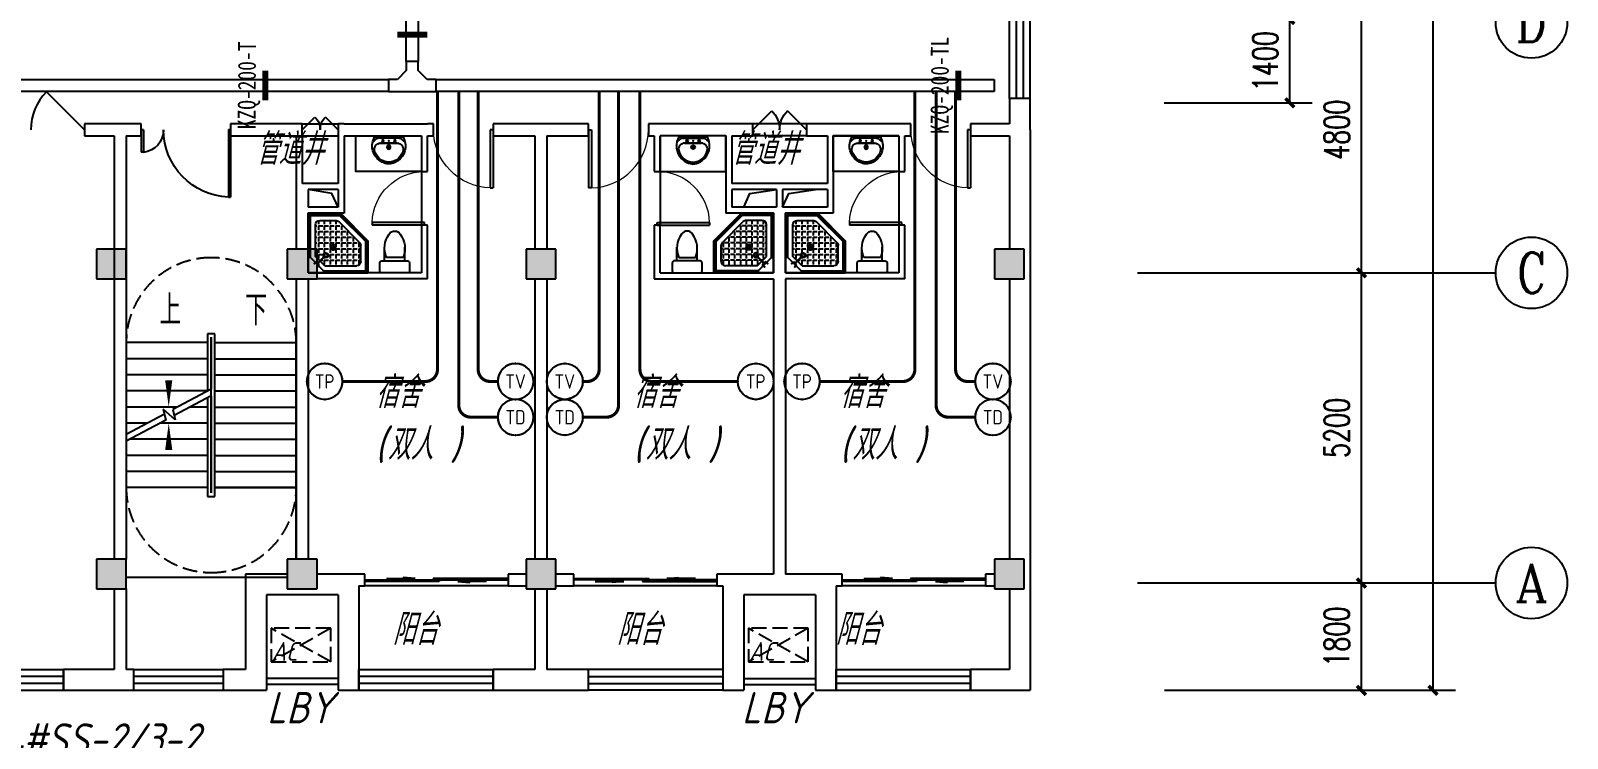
# Model space of a CAD drawing. Extents: x 0 to 2972856, y -1269770 to 0.
# Drawn here: x 2765306 to 2791056, y -1092960 to -1081095 of the extents above; entities that cross this region are included whole.
import ezdxf
from ezdxf.enums import TextEntityAlignment as Align

# ---------------------------------------------------------------- set-up
doc = ezdxf.new("R2010")
doc.units = 0
doc.header["$LTSCALE"] = 1000
doc.header["$PDSIZE"] = 50
doc.linetypes.add('DASH', pattern=[0.35, 0.25, -0.1])
for name, color, linetype in [('1-建筑底图', 8, 'Continuous'), ('AXIS_TEXT', 7, 'Continuous'), ('CABLETRAY_DIM', 3, 'Continuous'), ('CABLETRAY_PDS', 4, 'Continuous'), ('EQUIP-通讯', 3, 'Continuous'), ('PUB_TEXT', 7, 'Continuous'), ('WIRE-综合布线', 4, 'Continuous'), ('抗震支吊架', 2, 'Continuous'), ('洁具', 251, 'Continuous'), ('空调外机', 251, 'Continuous')]:
    doc.layers.add(name, color=color, linetype=linetype)
doc.styles.add('_TCH_AXIS', font='COMPLEX', dxfattribs={"bigfont": 'GBCBIG'})
doc.styles.add('_TCH_DIM', font='SIMPLEX', dxfattribs={"bigfont": 'GBCBIG'})
doc.styles.add('_TEL_ATTDEF', font='GBENOR', dxfattribs={"width": 0.8, "height": 3, "bigfont": 'GBCBIG'})
doc.styles.add('_TEL_DIM', font='SIMPLEX', dxfattribs={"width": 0.8, "height": 3.5, "bigfont": 'HZTXT'})
doc.styles.add('A_DIM_T3', font='SIMPLEX', dxfattribs={"width": 0.7, "bigfont": 'HZ'})
doc.styles.add('COMPLEX', font='COMPLEX')
doc.styles.add('kzcad', font='', dxfattribs={"width": 0.8})
doc.styles.get("Standard").update_dxf_attribs({"font": 'gbeitc.shx', "bigfont": 'gbcbig.shx'})
doc.styles.get('kzcad').set_extended_font_data('SimSun')
doc.linetypes.add('JIEDI', pattern='A,1.25,-0.25,0.25,-0.25,0.625,["/",Standard,S=0.6,R=0,X=0,Y=-0.3],0.625,-0.25,0.25,-0.25', length=4)
doc.dimstyles.new('_TCH_ARCH&&150', dxfattribs={"dimtxt": 420, "dimasz": 150, "dimexe": 375, "dimexo": 450, "dimgap": 202.5, "dimtad": 1, "dimdec": 0, "dimzin": 0, "dimdsep": 46, "dimtxsty": 'A_DIM_T3', "dimblk": 'ARCHTICK', "dimcen": 0.09, "dimclrt": 7, "dimazin": 2, "dimtfac": 1, "dimtdec": 0, "dimtix": 1, "dimtmove": 2, "dimatfit": 3, "dimfxl": 150, "dimtolj": 1, "dimtzin": 0, "dimarcsym": 0})

# ---------------------------------------------------------------- blocks, each defined once
blk = doc.blocks.new('$equip$00003204')
at = {"const_width": 0.05}
blk.add_lwpolyline([(0, 0.5, -1), (0, -0.5, -1), (0, 0.5, 0.021884)], format="xyb", dxfattribs=at)
blk.add_circle((0, 0), 0.5)
for p in [(0, 0.5), (-0.5, 0), (0.5, 0), (0, -0.5)]:
    blk.add_point(p)
at = {"color": 7, "style": '_TEL_ATTDEF'}
blk.add_attdef('$TEXT$', text='', height=0.4, dxfattribs=at).set_placement((0, 0), align=Align.MIDDLE_CENTER)
at = {"color": 7, "style": '_TEL_DIM', "flags": 1}
for tag in ['A', 'REMARK']:
    blk.add_attdef(tag, text='', height=0.00002, dxfattribs=at).set_placement((0, 0), align=Align.MIDDLE_CENTER)
blk = doc.blocks.new('$equip$00003208')
at = {"const_width": 0.05}
blk.add_lwpolyline([(0, 0.5, -1), (0, -0.5, -1), (0, 0.5, 0.021884)], format="xyb", dxfattribs=at)
blk.add_circle((0, 0), 0.5)
for p in [(0, 0.5), (-0.5, 0), (0.5, 0), (0, -0.5)]:
    blk.add_point(p)
at = {"color": 7, "style": '_TEL_ATTDEF'}
blk.add_attdef('$TEXT$', text='', height=0.4, dxfattribs=at).set_placement((0, 0), align=Align.MIDDLE_CENTER)
at = {"color": 7, "style": '_TEL_DIM', "flags": 1}
for tag in ['A', 'REMARK']:
    blk.add_attdef(tag, text='', height=0.00002, dxfattribs=at).set_placement((0, 0), align=Align.MIDDLE_CENTER)
blk = doc.blocks.new('$equip$00003209')
at = {"const_width": 0.05}
blk.add_lwpolyline([(0, 0.5, -1), (0, -0.5, -1), (0, 0.5, 0.021884)], format="xyb", dxfattribs=at)
blk.add_circle((0, 0), 0.5)
for p in [(0, 0.5), (-0.5, 0), (0.5, 0), (0, -0.5)]:
    blk.add_point(p)
at = {"color": 7, "style": '_TEL_ATTDEF'}
blk.add_attdef('$TEXT$', text='', height=0.4, dxfattribs=at).set_placement((0, 0), align=Align.MIDDLE_CENTER)
at = {"color": 7, "style": '_TEL_DIM', "flags": 1}
for tag in ['A', 'REMARK']:
    blk.add_attdef(tag, text='', height=0.00002, dxfattribs=at).set_placement((0, 0), align=Align.MIDDLE_CENTER)
blk = doc.blocks.new('_ArchTick')
at = {"color": 0, "linetype": 'ByBlock', "const_width": 0.4}
blk.add_lwpolyline([(-0.5, -0.5), (0.5, 0.5)], dxfattribs=at)
blk = doc.blocks.new('*D205')
at = {"layer": '1-建筑底图', "color": 0, "lineweight": -2, "transparency": 16777216}
for p, q in [((108850, 77400), (113725, 77400)), ((113350, -2200), (113350, 77400)), ((108850, -2200), (113725, -2200))]:
    blk.add_line(p, q, dxfattribs=at)
at = {"layer": 'Defpoints', "color": 0, "transparency": 16777216}
for p in [(108400, 77400), (113350, 77400), (108400, -2200)]:
    blk.add_point(p, dxfattribs=at)
at = {"layer": '1-建筑底图', "color": 0, "lineweight": -2, "transparency": 16777216, "xscale": 150, "yscale": 150, "zscale": 150}
for p, rotation in [((113350, 77400), 90), ((113350, -2200), 270)]:
    blk.add_blockref('_ArchTick', p, dxfattribs=dict(at, rotation=rotation))
at = {"layer": '1-建筑底图', "color": 7, "transparency": 16777216, "insert": (112937.5, 37600), "char_height": 420, "attachment_point": 5, "rotation": 90, "style": 'A_DIM_T3'}
blk.add_mtext('\\A1;79600', dxfattribs=at)
blk = doc.blocks.new('*D206')
at = {"layer": '1-建筑底图', "color": 0, "lineweight": -2, "transparency": 16777216}
for p, q in [((108850, -400), (112525, -400)), ((112150, -2200), (112150, -400)), ((108850, -2200), (112525, -2200))]:
    blk.add_line(p, q, dxfattribs=at)
at = {"layer": 'Defpoints', "color": 0, "transparency": 16777216}
for p in [(108400, -400), (112150, -400), (108400, -2200)]:
    blk.add_point(p, dxfattribs=at)
at = {"layer": '1-建筑底图', "color": 0, "lineweight": -2, "transparency": 16777216, "xscale": 150, "yscale": 150, "zscale": 150}
for p, rotation in [((112150, -400), 90), ((112150, -2200), 270)]:
    blk.add_blockref('_ArchTick', p, dxfattribs=dict(at, rotation=rotation))
at = {"layer": '1-建筑底图', "color": 7, "transparency": 16777216, "insert": (111737.5, -1300), "char_height": 420, "attachment_point": 5, "rotation": 90, "style": 'A_DIM_T3'}
blk.add_mtext('\\A1;1800', dxfattribs=at)
blk = doc.blocks.new('*D207')
at = {"layer": '1-建筑底图', "color": 0, "lineweight": -2, "transparency": 16777216}
for p, q in [((108850, 4800), (112525, 4800)), ((112150, -400), (112150, 4800)), ((108850, -400), (112525, -400))]:
    blk.add_line(p, q, dxfattribs=at)
at = {"layer": 'Defpoints', "color": 0, "transparency": 16777216}
for p in [(108400, 4800), (112150, 4800), (108400, -400)]:
    blk.add_point(p, dxfattribs=at)
at = {"layer": '1-建筑底图', "color": 0, "lineweight": -2, "transparency": 16777216, "xscale": 150, "yscale": 150, "zscale": 150}
for p, rotation in [((112150, 4800), 90), ((112150, -400), 270)]:
    blk.add_blockref('_ArchTick', p, dxfattribs=dict(at, rotation=rotation))
at = {"layer": '1-建筑底图', "color": 7, "transparency": 16777216, "insert": (111737.5, 2200), "char_height": 420, "attachment_point": 5, "rotation": 90, "style": 'A_DIM_T3'}
blk.add_mtext('\\A1;5200', dxfattribs=at)
blk = doc.blocks.new('*D208')
at = {"layer": '1-建筑底图', "color": 0, "lineweight": -2, "transparency": 16777216}
for p, q in [((108850, 9600), (112525, 9600)), ((112150, 4800), (112150, 9600)), ((108850, 4800), (112525, 4800))]:
    blk.add_line(p, q, dxfattribs=at)
at = {"layer": 'Defpoints', "color": 0, "transparency": 16777216}
for p in [(108400, 9600), (112150, 9600), (108400, 4800)]:
    blk.add_point(p, dxfattribs=at)
at = {"layer": '1-建筑底图', "color": 0, "lineweight": -2, "transparency": 16777216, "xscale": 150, "yscale": 150, "zscale": 150}
for p, rotation in [((112150, 9600), 90), ((112150, 4800), 270)]:
    blk.add_blockref('_ArchTick', p, dxfattribs=dict(at, rotation=rotation))
at = {"layer": '1-建筑底图', "color": 7, "transparency": 16777216, "insert": (111737.5, 7200), "char_height": 420, "attachment_point": 5, "rotation": 90, "style": 'A_DIM_T3'}
blk.add_mtext('\\A1;4800', dxfattribs=at)
blk = doc.blocks.new('*D755')
at = {"layer": '1-建筑底图', "color": 0, "lineweight": -2, "transparency": 16777216}
for p, q in [((108845, 9050), (111325, 9050)), ((110950, 7650), (110950, 9050)), ((108845, 7650), (111325, 7650))]:
    blk.add_line(p, q, dxfattribs=at)
at = {"layer": 'Defpoints', "color": 0, "transparency": 16777216}
for p in [(108395, 9050), (110950, 9050), (108395, 7650)]:
    blk.add_point(p, dxfattribs=at)
at = {"layer": '1-建筑底图', "color": 0, "lineweight": -2, "transparency": 16777216, "xscale": 150, "yscale": 150, "zscale": 150}
for p, rotation in [((110950, 9050), 90), ((110950, 7650), 270)]:
    blk.add_blockref('_ArchTick', p, dxfattribs=dict(at, rotation=rotation))
at = {"layer": '1-建筑底图', "color": 7, "transparency": 16777216, "insert": (110538, 8350), "char_height": 420, "attachment_point": 5, "rotation": 90, "style": 'A_DIM_T3'}
blk.add_mtext('\\A1;1400', dxfattribs=at)
blk = doc.blocks.new('*D820')
at = {"layer": '1-建筑底图', "color": 0, "lineweight": -2, "transparency": 16777216}
for p, q in [((108850, 77400), (113725, 77400)), ((113350, -2200), (113350, 77400)), ((108850, -2200), (113725, -2200))]:
    blk.add_line(p, q, dxfattribs=at)
at = {"layer": 'Defpoints', "color": 0, "transparency": 16777216}
for p in [(108400, 77400), (113350, 77400), (108400, -2200)]:
    blk.add_point(p, dxfattribs=at)
at = {"layer": '1-建筑底图', "color": 0, "lineweight": -2, "transparency": 16777216, "xscale": 150, "yscale": 150, "zscale": 150}
for p, rotation in [((113350, 77400), 90), ((113350, -2200), 270)]:
    blk.add_blockref('_ArchTick', p, dxfattribs=dict(at, rotation=rotation))
at = {"layer": '1-建筑底图', "color": 7, "transparency": 16777216, "insert": (112937.5, 37600), "char_height": 420, "attachment_point": 5, "rotation": 90, "style": 'A_DIM_T3'}
blk.add_mtext('\\A1;79600', dxfattribs=at)
blk = doc.blocks.new('*D821')
at = {"layer": '1-建筑底图', "color": 0, "lineweight": -2, "transparency": 16777216}
for p, q in [((108850, -400), (112525, -400)), ((112150, -2200), (112150, -400)), ((108850, -2200), (112525, -2200))]:
    blk.add_line(p, q, dxfattribs=at)
at = {"layer": 'Defpoints', "color": 0, "transparency": 16777216}
for p in [(108400, -400), (112150, -400), (108400, -2200)]:
    blk.add_point(p, dxfattribs=at)
at = {"layer": '1-建筑底图', "color": 0, "lineweight": -2, "transparency": 16777216, "xscale": 150, "yscale": 150, "zscale": 150}
for p, rotation in [((112150, -400), 90), ((112150, -2200), 270)]:
    blk.add_blockref('_ArchTick', p, dxfattribs=dict(at, rotation=rotation))
at = {"layer": '1-建筑底图', "color": 7, "transparency": 16777216, "insert": (111737.5, -1300), "char_height": 420, "attachment_point": 5, "rotation": 90, "style": 'A_DIM_T3'}
blk.add_mtext('\\A1;1800', dxfattribs=at)
blk = doc.blocks.new('*D822')
at = {"layer": '1-建筑底图', "color": 0, "lineweight": -2, "transparency": 16777216}
for p, q in [((108850, 4800), (112525, 4800)), ((112150, -400), (112150, 4800)), ((108850, -400), (112525, -400))]:
    blk.add_line(p, q, dxfattribs=at)
at = {"layer": 'Defpoints', "color": 0, "transparency": 16777216}
for p in [(108400, 4800), (112150, 4800), (108400, -400)]:
    blk.add_point(p, dxfattribs=at)
at = {"layer": '1-建筑底图', "color": 0, "lineweight": -2, "transparency": 16777216, "xscale": 150, "yscale": 150, "zscale": 150}
for p, rotation in [((112150, 4800), 90), ((112150, -400), 270)]:
    blk.add_blockref('_ArchTick', p, dxfattribs=dict(at, rotation=rotation))
at = {"layer": '1-建筑底图', "color": 7, "transparency": 16777216, "insert": (111737.5, 2200), "char_height": 420, "attachment_point": 5, "rotation": 90, "style": 'A_DIM_T3'}
blk.add_mtext('\\A1;5200', dxfattribs=at)
blk = doc.blocks.new('*D823')
at = {"layer": '1-建筑底图', "color": 0, "lineweight": -2, "transparency": 16777216}
for p, q in [((108850, 9600), (112525, 9600)), ((112150, 4800), (112150, 9600)), ((108850, 4800), (112525, 4800))]:
    blk.add_line(p, q, dxfattribs=at)
at = {"layer": 'Defpoints', "color": 0, "transparency": 16777216}
for p in [(108400, 9600), (112150, 9600), (108400, 4800)]:
    blk.add_point(p, dxfattribs=at)
at = {"layer": '1-建筑底图', "color": 0, "lineweight": -2, "transparency": 16777216, "xscale": 150, "yscale": 150, "zscale": 150}
for p, rotation in [((112150, 9600), 90), ((112150, 4800), 270)]:
    blk.add_blockref('_ArchTick', p, dxfattribs=dict(at, rotation=rotation))
at = {"layer": '1-建筑底图', "color": 7, "transparency": 16777216, "insert": (111737.5, 7200), "char_height": 420, "attachment_point": 5, "rotation": 90, "style": 'A_DIM_T3'}
blk.add_mtext('\\A1;4800', dxfattribs=at)
blk = doc.blocks.new('*D1062')
at = {"layer": '1-建筑底图', "color": 0, "lineweight": -2, "transparency": 16777216}
for p, q in [((108845, 9050), (111325, 9050)), ((110950, 7650), (110950, 9050)), ((108845, 7650), (111325, 7650))]:
    blk.add_line(p, q, dxfattribs=at)
at = {"layer": 'Defpoints', "color": 0, "transparency": 16777216}
for p in [(108395, 9050), (110950, 9050), (108395, 7650)]:
    blk.add_point(p, dxfattribs=at)
at = {"layer": '1-建筑底图', "color": 0, "lineweight": -2, "transparency": 16777216, "xscale": 150, "yscale": 150, "zscale": 150}
for p, rotation in [((110950, 9050), 90), ((110950, 7650), 270)]:
    blk.add_blockref('_ArchTick', p, dxfattribs=dict(at, rotation=rotation))
at = {"layer": '1-建筑底图', "color": 7, "transparency": 16777216, "insert": (110538, 8350), "char_height": 420, "attachment_point": 5, "rotation": 90, "style": 'A_DIM_T3'}
blk.add_mtext('\\A1;1400', dxfattribs=at)
blk = doc.blocks.new('_AXISO')
blk.add_circle((0, 0), 0.5)
at = {"layer": 'AXIS_TEXT', "style": 'COMPLEX', "width": 1.041667}
blk.add_attdef('A', text='', height=0.56, dxfattribs=at).set_placement((-0.25, -0.28), (0.25, -0.28), align=Align.FIT)
blk = doc.blocks.new('*D423')
at = {"layer": '1-建筑底图', "color": 0, "lineweight": -2, "transparency": 16777216}
for p, q in [((108850, 77400), (113725, 77400)), ((113350, -2200), (113350, 77400)), ((108850, -2200), (113725, -2200))]:
    blk.add_line(p, q, dxfattribs=at)
at = {"layer": 'Defpoints', "color": 0, "transparency": 16777216}
for p in [(108400, 77400), (113350, 77400), (108400, -2200)]:
    blk.add_point(p, dxfattribs=at)
at = {"layer": '1-建筑底图', "color": 0, "lineweight": -2, "transparency": 16777216, "xscale": 150, "yscale": 150, "zscale": 150}
for p, rotation in [((113350, 77400), 90), ((113350, -2200), 270)]:
    blk.add_blockref('_ArchTick', p, dxfattribs=dict(at, rotation=rotation))
at = {"layer": '1-建筑底图', "color": 7, "transparency": 16777216, "insert": (112937.5, 37600), "char_height": 420, "attachment_point": 5, "rotation": 90, "style": 'A_DIM_T3'}
blk.add_mtext('\\A1;79600', dxfattribs=at)
blk = doc.blocks.new('*D424')
at = {"layer": '1-建筑底图', "color": 0, "lineweight": -2, "transparency": 16777216}
for p, q in [((108850, -400), (112525, -400)), ((112150, -2200), (112150, -400)), ((108850, -2200), (112525, -2200))]:
    blk.add_line(p, q, dxfattribs=at)
at = {"layer": 'Defpoints', "color": 0, "transparency": 16777216}
for p in [(108400, -400), (112150, -400), (108400, -2200)]:
    blk.add_point(p, dxfattribs=at)
at = {"layer": '1-建筑底图', "color": 0, "lineweight": -2, "transparency": 16777216, "xscale": 150, "yscale": 150, "zscale": 150}
for p, rotation in [((112150, -400), 90), ((112150, -2200), 270)]:
    blk.add_blockref('_ArchTick', p, dxfattribs=dict(at, rotation=rotation))
at = {"layer": '1-建筑底图', "color": 7, "transparency": 16777216, "insert": (111737.5, -1300), "char_height": 420, "attachment_point": 5, "rotation": 90, "style": 'A_DIM_T3'}
blk.add_mtext('\\A1;1800', dxfattribs=at)
blk = doc.blocks.new('*D425')
at = {"layer": '1-建筑底图', "color": 0, "lineweight": -2, "transparency": 16777216}
for p, q in [((108850, 4800), (112525, 4800)), ((112150, -400), (112150, 4800)), ((108850, -400), (112525, -400))]:
    blk.add_line(p, q, dxfattribs=at)
at = {"layer": 'Defpoints', "color": 0, "transparency": 16777216}
for p in [(108400, 4800), (112150, 4800), (108400, -400)]:
    blk.add_point(p, dxfattribs=at)
at = {"layer": '1-建筑底图', "color": 0, "lineweight": -2, "transparency": 16777216, "xscale": 150, "yscale": 150, "zscale": 150}
for p, rotation in [((112150, 4800), 90), ((112150, -400), 270)]:
    blk.add_blockref('_ArchTick', p, dxfattribs=dict(at, rotation=rotation))
at = {"layer": '1-建筑底图', "color": 7, "transparency": 16777216, "insert": (111737.5, 2200), "char_height": 420, "attachment_point": 5, "rotation": 90, "style": 'A_DIM_T3'}
blk.add_mtext('\\A1;5200', dxfattribs=at)
blk = doc.blocks.new('*D426')
at = {"layer": '1-建筑底图', "color": 0, "lineweight": -2, "transparency": 16777216}
for p, q in [((108850, 9600), (112525, 9600)), ((112150, 4800), (112150, 9600)), ((108850, 4800), (112525, 4800))]:
    blk.add_line(p, q, dxfattribs=at)
at = {"layer": 'Defpoints', "color": 0, "transparency": 16777216}
for p in [(108400, 9600), (112150, 9600), (108400, 4800)]:
    blk.add_point(p, dxfattribs=at)
at = {"layer": '1-建筑底图', "color": 0, "lineweight": -2, "transparency": 16777216, "xscale": 150, "yscale": 150, "zscale": 150}
for p, rotation in [((112150, 9600), 90), ((112150, 4800), 270)]:
    blk.add_blockref('_ArchTick', p, dxfattribs=dict(at, rotation=rotation))
at = {"layer": '1-建筑底图', "color": 7, "transparency": 16777216, "insert": (111737.5, 7200), "char_height": 420, "attachment_point": 5, "rotation": 90, "style": 'A_DIM_T3'}
blk.add_mtext('\\A1;4800', dxfattribs=at)
blk = doc.blocks.new('*D665')
at = {"layer": '1-建筑底图', "color": 0, "lineweight": -2, "transparency": 16777216}
for p, q in [((108845, 9050), (111325, 9050)), ((110950, 7650), (110950, 9050)), ((108845, 7650), (111325, 7650))]:
    blk.add_line(p, q, dxfattribs=at)
at = {"layer": 'Defpoints', "color": 0, "transparency": 16777216}
for p in [(108395, 9050), (110950, 9050), (108395, 7650)]:
    blk.add_point(p, dxfattribs=at)
at = {"layer": '1-建筑底图', "color": 0, "lineweight": -2, "transparency": 16777216, "xscale": 150, "yscale": 150, "zscale": 150}
for p, rotation in [((110950, 9050), 90), ((110950, 7650), 270)]:
    blk.add_blockref('_ArchTick', p, dxfattribs=dict(at, rotation=rotation))
at = {"layer": '1-建筑底图', "color": 7, "transparency": 16777216, "insert": (110538, 8350), "char_height": 420, "attachment_point": 5, "rotation": 90, "style": 'A_DIM_T3'}
blk.add_mtext('\\A1;1400', dxfattribs=at)
blk = doc.blocks.new('1F平面-CAD导入_dwg_Drawing4_t3_dwg_$plan$00001613-474159-1F-927810-1F')
at = {"layer": '洁具'}
for p, q in [((-200, 170), (-430, 170)), ((-260, -140), (-260, 140)), ((-30, 250), (-170, 250)), ((-200, -170), (-200, -220)), ((-170, -250), (-30, -250))]:
    blk.add_line(p, q, dxfattribs=at)
for points in [[(-200, 220), (-200, 170), (-200, -170), (-430, -170)], [(0, -220), (0, 220)]]:
    blk.add_lwpolyline(points, dxfattribs=at)
for centre, radius, start, end in [((-590, 0), 110, 123.4509, 236.5491), ((-413, -227), 398, 67.4505, 126.6381), ((-170, 220), 30, 90, 180), ((-30, 220), 30, 0, 90), ((-413, 227), 398, 233.3619, 292.5495), ((-170, -220), 30, 180, 270), ((-30, -220), 30, 270, 0)]:
    blk.add_arc(centre, radius, start, end, dxfattribs=at)
blk = doc.blocks.new('$lvtry$00000169')
at = {"color": 0}
for p, q in [((259, -36), (259, 0)), ((259, -36), (36, -259)), ((276, -120), (120, -276)), ((144, -151), (291, -298)), ((151, -144), (298, -291)), ((173, -309), (173, -239)), ((183, -213), (205, -213)), ((220, -213), (243, -213)), ((259, -24), (976, -24)), ((259, -36), (964, -36)), ((270, -213), (270, -143)), ((270, -213), (340, -213)), ((270, -263), (270, -239)), ((276, -120), (808, -120)), ((366, -213), (366, -143)), ((366, -213), (436, -213)), ((366, -309), (366, -239)), ((462, -213), (462, -143)), ((462, -213), (532, -213)), ((462, -309), (462, -239)), ((558, -213), (558, -143)), ((558, -213), (628, -213)), ((558, -309), (558, -239)), ((655, -213), (655, -143)), ((655, -213), (725, -213)), ((655, -309), (655, -239)), ((751, -213), (751, -143)), ((751, -213), (821, -213)), ((751, -309), (751, -239)), ((847, -213), (847, -143)), ((847, -213), (880, -213)), ((847, -309), (847, -239)), ((880, -192), (880, -460)), ((964, -36), (976, -24)), ((964, -36), (964, -525)), ((976, -24), (976, -530)), ((36, -259), (0, -259)), ((24, -259), (24, -976)), ((36, -259), (36, -964)), ((120, -276), (120, -808)), ((120, -309), (147, -309)), ((120, -405), (147, -405)), ((120, -501), (147, -501)), ((173, -309), (243, -309)), ((173, -405), (173, -335)), ((173, -405), (243, -405)), ((173, -501), (173, -431)), ((173, -501), (243, -501)), ((270, -405), (270, -335)), ((270, -405), (340, -405)), ((270, -501), (270, -431)), ((270, -501), (340, -501)), ((334, -309), (340, -309)), ((366, -309), (436, -309)), ((366, -405), (366, -335)), ((366, -405), (379, -405)), ((366, -501), (366, -431)), ((366, -501), (436, -501)), ((462, -309), (532, -309)), ((462, -405), (462, -335)), ((462, -405), (532, -405)), ((462, -501), (462, -431)), ((462, -501), (532, -501)), ((859, -511), (511, -859)), ((558, -309), (628, -309)), ((558, -405), (558, -335)), ((558, -405), (628, -405)), ((558, -501), (558, -431)), ((558, -501), (628, -501)), ((655, -309), (725, -309)), ((655, -405), (655, -335)), ((655, -405), (725, -405)), ((655, -501), (655, -431)), ((655, -501), (725, -501)), ((751, -309), (821, -309)), ((751, -405), (751, -335)), ((751, -405), (821, -405)), ((751, -501), (751, -431)), ((751, -501), (821, -501)), ((847, -309), (880, -309)), ((847, -405), (847, -335)), ((847, -405), (880, -405)), ((847, -501), (847, -431)), ((847, -501), (867, -501)), ((120, -598), (147, -598)), ((120, -694), (147, -694)), ((173, -598), (173, -528)), ((173, -598), (243, -598)), ((173, -694), (173, -624)), ((173, -694), (243, -694)), ((173, -790), (173, -720)), ((270, -598), (270, -528)), ((270, -598), (340, -598)), ((270, -694), (270, -624)), ((270, -694), (340, -694)), ((270, -790), (270, -720)), ((366, -598), (366, -528)), ((366, -598), (436, -598)), ((366, -694), (366, -624)), ((366, -694), (436, -694)), ((366, -790), (366, -720)), ((462, -598), (462, -528)), ((462, -598), (532, -598)), ((462, -694), (462, -624)), ((462, -694), (532, -694)), ((462, -790), (462, -720)), ((964, -525), (525, -964)), ((976, -530), (530, -976)), ((558, -598), (558, -528)), ((558, -598), (628, -598)), ((558, -694), (558, -624)), ((558, -694), (628, -694)), ((558, -790), (558, -720)), ((655, -598), (655, -528)), ((655, -598), (725, -598)), ((655, -694), (655, -624)), ((655, -694), (676, -694)), ((751, -598), (751, -528)), ((751, -598), (773, -598)), ((964, -525), (976, -530)), ((36, -964), (24, -976)), ((24, -976), (530, -976)), ((36, -964), (525, -964)), ((120, -790), (147, -790)), ((173, -790), (243, -790)), ((173, -878), (173, -816)), ((192, -880), (460, -880)), ((270, -790), (340, -790)), ((270, -880), (270, -816)), ((366, -790), (436, -790)), ((366, -880), (366, -816)), ((462, -790), (532, -790)), ((462, -880), (462, -816)), ((525, -964), (530, -976)), ((558, -790), (580, -790))]:
    blk.add_line(p, q, dxfattribs=at)
blk.add_lwpolyline([(0, 0), (0, -1000), (540, -1000), (1000, -540), (1000, 0)], close=True)
for points in [[(0, 0), (0, -1000)], [(0, 0), (1000, 0)], [(1000, 0), (1000, -540)], [(136, -190), (148, -178), (132, -162), (121, -174)], [(190, -136), (178, -148), (162, -132), (174, -121)], [(1000, -540), (540, -1000)], [(0, -1000), (540, -1000)]]:
    blk.add_lwpolyline(points, close=True, dxfattribs=at)
for radius in [43.8, 31.1]:
    blk.add_circle((416, -428), radius, dxfattribs=at)
for centre, radius, start, end in [((296, -296), 40.6, 142.583, 128.4197), ((808, -192), 72, 0, 90), ((296, -296), 28.6, 145.828, 125.6599), ((808, -460), 72, 315, 0), ((192, -808), 72, 180, 270), ((460, -808), 72, 270, 315)]:
    blk.add_arc(centre, radius, start, end, dxfattribs=at)
for p in [(103, -156, 0), (156, -102, 0), (416, -428, 0)]:
    blk.add_point(p, dxfattribs=at)
blk = doc.blocks.new('$lvtry$00000178')
at = {"color": 0}
for p, q in [((-238, 0), (238, 0)), ((-214, -36), (-272, -91)), ((-180, -23), (180, -23)), ((-142, -105), (140, -105)), ((140, -105), (-142, -105)), ((216, -37), (268, -91))]:
    blk.add_line(p, q, dxfattribs=at)
blk.add_lwpolyline([(-104, -430, 0.224698), (110, -425, 0.348046), (269, -79), (239, 0), (-241, 0), (-271, -79, 0.356844)], format="xyb", close=True, dxfattribs=at)
for centre, radius in [((-100, -65), 16.3), ((1, -172), 31.6), ((100, -65), 16.3)]:
    blk.add_circle(centre, radius, dxfattribs=at)
at = {"color": 0, "lineweight": 13}
blk.add_circle((1, -172), 23, dxfattribs=at)
at = {"color": 0}
for centre, radius, start, end in [((-142, -205), 100, 90, 190.5602), ((-1, -179), 243, 190.5602, 349.4398), ((-180, -73), 50, 90, 133.181), ((140, -205), 100, 349.4398, 90), ((180, -73), 50, 44.5607, 90)]:
    blk.add_arc(centre, radius, start, end, dxfattribs=at)
for p in [(0, -65), (1, -172)]:
    blk.add_point(p, dxfattribs=at)
blk = doc.blocks.new('A$C70365C93')
at = {"layer": '洁具'}
blk.add_lwpolyline([(-1900, 2300), (-1900, 1700), (-800, 1700), (-800, 2300)], close=True, dxfattribs=at)
blk.add_blockref('$lvtry$00000178', (-1350, 2280), dxfattribs=at)
at = {"layer": '洁具', "rotation": 180}
blk.add_blockref('$lvtry$00000169', (0, 0), dxfattribs=at)
at = {"layer": '洁具', "extrusion": (0, 0, -1), "xscale": -1, "zscale": -1, "rotation": 90}
blk.add_blockref('1F平面-CAD导入_dwg_Drawing4_t3_dwg_$plan$00001613-474159-1F-927810-1F', (1450, 0), dxfattribs=at)
blk = doc.blocks.new('A$Cf5a72a1b')
at = {"layer": '空调外机', "linetype": 'DASH'}
for p, q in [((1000, 563), (0, 0)), ((1000, 0), (0, 563))]:
    blk.add_line(p, q, dxfattribs=at)
blk.add_lwpolyline([(1000, 563), (0, 563), (0, 0), (1000, 0)], close=True, dxfattribs=at)
at = {"layer": 'PUB_TEXT'}
blk.add_text('AC', height=315, dxfattribs=at).set_placement((5, 18))
blk = doc.blocks.new('$DorLib2D$00000116')
at = {"color": 0}
for p, q in [((-0.5, 0), (-0.146, 0.354)), ((0.5, 0), (0.146, 0.354))]:
    blk.add_line(p, q, dxfattribs=at)
for centre, start, end in [((-0.5, 0), 0, 45), ((0.5, 0), 135, 180)]:
    blk.add_arc(centre, 0.5, start, end, dxfattribs=at)
blk = doc.blocks.new('$WINLIB2D$00000001')
at = {"color": 0}
for points in [[(-0.5, 0.5), (-0.5, -0.5)], [(-0.5, 0.5), (0.5, 0.5)], [(0.5, -0.5), (0.5, 0.5)], [(0.5, 0.167), (-0.5, 0.167)], [(0.5, -0.167), (-0.5, -0.167)], [(-0.5, -0.5), (0.5, -0.5)]]:
    blk.add_lwpolyline(points, dxfattribs=at)
blk = doc.blocks.new('$DorLib2D$00000131')
at = {"color": 0, "linetype": 'Continuous'}
for p, q in [((-0.5, 0.125), (-0.5, 0)), ((0.019, 0.125), (-0.5, 0.125)), ((0.019, 0), (0.019, 0.125)), ((0.15, 0.125), (0.232, 0.197)), ((0.35, 0.125), (0.15, 0.125)), ((0.232, 0.197), (0.232, 0.125)), ((-0.5, 0), (0.019, 0)), ((-0.024, 0), (0.5, 0)), ((-0.024, -0.125), (-0.024, 0)), ((0.5, 0), (0.5, -0.125)), ((-0.35, -0.125), (-0.15, -0.125)), ((-0.232, -0.197), (-0.232, -0.125)), ((-0.15, -0.125), (-0.232, -0.197)), ((0.5, -0.125), (-0.024, -0.125))]:
    blk.add_line(p, q, dxfattribs=at)
blk = doc.blocks.new('$DorLib2D$00000001')
for p, q in [((0.45, 0.975), (0.5, 0.975)), ((0.45, 0), (0.45, 0.975)), ((0.5, 0), (0.5, 0.975)), ((0.5, 0), (0.45, 0))]:
    blk.add_line(p, q)
at = {"lineweight": 13}
blk.add_arc((0.475, 0), 0.975, 91.4693, 180, dxfattribs=at)
blk = doc.blocks.new('$DorLib2D$00000225')
at = {"color": 0}
for p, q in [((0.475, -0.001), (0.475, 0.752)), ((0.475, 0.752), (0.5, 0.752)), ((0.5, -0.001), (0.5, 0.752)), ((-0.5, 0), (-0.5, 0.252)), ((-0.475, 0.252), (-0.5, 0.252)), ((-0.475, 0), (-0.475, 0.252)), ((-0.475, 0), (-0.5, 0)), ((0.475, -0.001), (0.5, -0.001))]:
    blk.add_line(p, q, dxfattribs=at)
for centre, radius, start, end in [((0.505, -0.002), 0.755, 92.2493, 179.7238), ((-0.501, 0.003), 0.251, 359.7899, 84.0974)]:
    blk.add_arc(centre, radius, start, end, dxfattribs=at)
blk = doc.blocks.new('$DorLib2D$00000114')
at = {"color": 0}
blk.add_line((0.5, 0), (-0.207, 0.707), dxfattribs=at)
blk.add_arc((0.5, 0), 1, 135, 180, dxfattribs=at)
blk = doc.blocks.new('1-二层建筑底图')
at = {"layer": '1-建筑底图'}
for points in [[(90950, 4700), (91450, 4700), (91450, 5200), (90950, 5200)], [(94150, 4700), (94650, 4700), (94650, 5200), (94150, 5200)], [(98150, 4700), (98650, 4700), (98650, 5200), (98150, 5200)], [(106000, 4700), (106500, 4700), (106500, 5200), (106000, 5200)], [(90950, -500), (91450, -500), (91450, 0), (90950, 0)], [(94150, -500), (94650, -500), (94650, 0), (94150, 0)], [(98150, -500), (98650, -500), (98650, 0), (98150, 0)], [(106000, -500), (106500, -500), (106500, 0), (106000, 0)]]:
    blk.add_hatch(color=256, dxfattribs=at).paths.add_polyline_path(points)
for p, q in [((106600, 7725), (106250, 7725)), ((106250, 7725), (106250, 7300)), ((106600, 7200), (106600, 7725)), ((91350, 7300), (90750, 7300)), ((90750, 7300), (90750, 7100)), ((91700, 7300), (91350, 7300)), ((91700, 7100), (91700, 7300)), ((94400, 7300), (93200, 7300)), ((93200, 7300), (93200, 7100)), ((94400, 7300), (95000, 7300)), ((94400, 7100), (94400, 7300)), ((95100, 7300), (95000, 7300)), ((95000, 7300), (95000, 7100)), ((95100, 7300), (96500, 7300)), ((96600, 7300), (96500, 7300)), ((96600, 7100), (96600, 7300)), ((98400, 7300), (97600, 7300)), ((97600, 7300), (97600, 7100)), ((99200, 7300), (98400, 7300)), ((99200, 7100), (99200, 7300)), ((100300, 7300), (100200, 7300)), ((100200, 7300), (100200, 7100)), ((101500, 7300), (100300, 7300)), ((101950, 7300), (101500, 7300)), ((101950, 7100), (101950, 7300)), ((102850, 7300), (101950, 7300)), ((103300, 7300), (102850, 7300)), ((102850, 7300), (102850, 7100)), ((104500, 7300), (103300, 7300)), ((104600, 7300), (104500, 7300)), ((104600, 7100), (104600, 7300)), ((106250, 7300), (105600, 7300)), ((105600, 7300), (105600, 7100)), ((90750, 7100), (91250, 7100)), ((91250, 7100), (91250, 0)), ((91450, 7100), (91450, 0)), ((91450, 7100), (91700, 7100)), ((93200, 7100), (94300, 7100)), ((94300, 7100), (94300, 6300)), ((94400, 7100), (95000, 7100)), ((94400, 7100), (94400, 6300)), ((95000, 7100), (95000, 6300)), ((95100, 7100), (96400, 7100)), ((95100, 7100), (95100, 6300)), ((96400, 7100), (96400, 6500)), ((96500, 7100), (96600, 7100)), ((96500, 6500), (96500, 7100)), ((97600, 7100), (98300, 7100)), ((98300, 7100), (98300, 5200)), ((98500, 7100), (99200, 7100)), ((98500, 7100), (98500, 5200)), ((100200, 7100), (100300, 7100)), ((100300, 7100), (100300, 6500)), ((101500, 7100), (100400, 7100)), ((100400, 6500), (100400, 7100)), ((101500, 7100), (101500, 6300)), ((101600, 7100), (101950, 7100)), ((101600, 7100), (101600, 6300)), ((102850, 7100), (101950, 7100)), ((102850, 7100), (103200, 7100)), ((103200, 7100), (103200, 6300)), ((104400, 7100), (103300, 7100)), ((103300, 7100), (103300, 6300)), ((104400, 7100), (104400, 6500)), ((104500, 6500), (104500, 7100)), ((104500, 7100), (104600, 7100)), ((105600, 7100), (106250, 7100)), ((106250, 7100), (106250, 5200)), ((106600, 7200), (106600, 4950)), ((96400, 6500), (96400, 5600)), ((96400, 6500), (96500, 6500)), ((100300, 6500), (100400, 6500)), ((100400, 6500), (100400, 5600)), ((104400, 6500), (104400, 5600)), ((104400, 6500), (104500, 6500)), ((94300, 6300), (94300, 5900)), ((95000, 6300), (94400, 6300)), ((94500, 6200), (94500, 5900)), ((95000, 6200), (94500, 6200)), ((95000, 6200), (95000, 5900)), ((95100, 6300), (95100, 5800)), ((101500, 6300), (101500, 5800)), ((102400, 6300), (101600, 6300)), ((102350, 6200), (101600, 6200)), ((101600, 6200), (101600, 5900)), ((102350, 6200), (102350, 5900)), ((103200, 6300), (102400, 6300)), ((103200, 6200), (102450, 6200)), ((102450, 6200), (102450, 5900)), ((103200, 6200), (103200, 5900)), ((103300, 6300), (103300, 5800)), ((94300, 5900), (94300, 5200)), ((95000, 5900), (94500, 5900)), ((94500, 5800), (94500, 5200)), ((95100, 5800), (94500, 5800)), ((102300, 5800), (101500, 5800)), ((102350, 5900), (101600, 5900)), ((102300, 5800), (102300, 4800)), ((103200, 5900), (102450, 5900)), ((102500, 5800), (102500, 4800)), ((103300, 5800), (102500, 5800)), ((96500, 5600), (96400, 5600)), ((96400, 5600), (96400, 4800)), ((96500, 4700), (96500, 5600)), ((100400, 5600), (100300, 5600)), ((100300, 5600), (100300, 4700)), ((100400, 4800), (100400, 5600)), ((104500, 5600), (104400, 5600)), ((104400, 5600), (104400, 4800)), ((104500, 4700), (104500, 5600)), ((91450, 5200), (90950, 5200)), ((90950, 5200), (90950, 4700)), ((91450, 4700), (91450, 5200)), ((94650, 5200), (94150, 5200)), ((94150, 5200), (94150, 4700)), ((94650, 4700), (94650, 5200)), ((98650, 5200), (98150, 5200)), ((98150, 5200), (98150, 4700)), ((98650, 4700), (98650, 5200)), ((106500, 5200), (106000, 5200)), ((106000, 5200), (106000, 4700)), ((106500, 4700), (106500, 5200)), ((106600, 4950), (106600, -400)), ((90950, 4700), (91450, 4700)), ((94150, 4700), (94650, 4700)), ((94300, 4700), (94300, 0)), ((94500, 4700), (94500, 0)), ((96400, 4800), (94650, 4800)), ((96500, 4700), (94650, 4700)), ((98150, 4700), (98650, 4700)), ((98300, 4700), (98300, 0)), ((98500, 4700), (98500, 0)), ((100300, 4700), (102300, 4700)), ((100400, 4800), (102300, 4800)), ((102300, 4700), (102300, -250)), ((104400, 4800), (102500, 4800)), ((104500, 4700), (102500, 4700)), ((102500, 4700), (102500, -250)), ((106000, 4700), (106500, 4700)), ((106250, 4700), (106250, 0)), ((108400, 4800), (114400, 4800)), ((91450, 3630), (91450, 2091.9)), ((92815, 3630), (91450, 3630)), ((92935, 3780), (92815, 3780)), ((92815, 3780), (92815, 2819.4)), ((92875, 3720), (92875, 3720)), ((92875, 3720), (92875, 2851.4)), ((92875, 2851.4), (92875, 3720)), ((92875, 3630), (92875, 2851.4)), ((92875, 1200), (92875, 3630)), ((92875, 3630), (92875, 3630)), ((92935, 1050), (92935, 3780)), ((92935, 3630), (94300, 3630)), ((94300, 1200), (94300, 3630)), ((92815, 3360), (91450, 3360)), ((92935, 3360), (94300, 3360)), ((92935, 3090), (94300, 3090)), ((92815, 3090), (91450, 3090)), ((92875, 2851.4), (92230.1, 2507.7)), ((92815, 2820), (91450, 2820)), ((92875, 2738.1), (92253.5, 2406.8)), ((92815, 2706.1), (92815, 1050)), ((92875, 2738.1), (92875, 1200)), ((92875, 2738.1), (92875, 1110)), ((92875, 1110), (92875, 2738.1)), ((92935, 2820), (94300, 2820)), ((92309.5, 2550), (91450, 2550)), ((92089.1, 2432.6), (91450, 2091.9)), ((92112.5, 2331.7), (91450, 1978.6)), ((92270.4, 2333.9), (92070.3, 2513.6)), ((92070.3, 2513.6), (92112.5, 2331.7)), ((92230.1, 2507.7), (92270.4, 2333.9)), ((92815, 2550), (92522.1, 2550)), ((92935, 2550), (94300, 2550)), ((91802.9, 2280), (91450, 2280)), ((92815, 2280), (92015.5, 2280)), ((92935, 2280), (94300, 2280)), ((91450, 1978.6), (91450, 1200)), ((92815, 2010), (91508.9, 2010)), ((92935, 2010), (94300, 2010)), ((92815, 1740), (91450, 1740)), ((92935, 1740), (94300, 1740)), ((92815, 1470), (91450, 1470)), ((92935, 1470), (94300, 1470)), ((92815, 1200), (91450, 1200)), ((91450, 1200), (91450, 0)), ((92815, 1200), (91450, 1200)), ((92815, 1050), (92935, 1050)), ((92875, 1110), (92875, 1110)), ((92935, 1200), (94300, 1200)), ((94300, 1200), (92935, 1200)), ((94300, 0), (94300, 1200)), ((91450, 0), (90950, 0)), ((90950, 0), (90950, -500)), ((91450, -500), (91450, 0)), ((94650, 0), (94150, 0)), ((94150, 0), (94150, -500)), ((94650, -500), (94650, 0)), ((98650, 0), (98150, 0)), ((98150, 0), (98150, -500)), ((98650, -500), (98650, 0)), ((106500, 0), (106000, 0)), ((106000, 0), (106000, -500)), ((106500, -500), (106500, 0)), ((94150, -250), (93450, -250)), ((93450, -250), (93450, -1850)), ((95100, -250), (94650, -250)), ((95450, -250), (95100, -250)), ((95450, -450), (95450, -250)), ((98150, -250), (97850, -250)), ((97850, -250), (97850, -450)), ((98950, -250), (98650, -250)), ((98950, -450), (98950, -250)), ((101700, -250), (101350, -250)), ((101350, -250), (101350, -450)), ((102300, -250), (101700, -250)), ((103100, -250), (102500, -250)), ((103450, -250), (103100, -250)), ((103450, -450), (103450, -250)), ((106000, -250), (105850, -250)), ((105850, -250), (105850, -450)), ((90950, -500), (91450, -500)), ((91250, -500), (91250, -1850)), ((91450, -300), (94150, -300)), ((91450, -500), (91450, -1850)), ((94150, -500), (94650, -500)), ((95350, -450), (95350, -1850)), ((95350, -450), (95450, -450)), ((97850, -450), (95450, -450)), ((97850, -450), (98150, -450)), ((98150, -500), (98650, -500)), ((98300, -500), (98300, -1850)), ((98500, -500), (98500, -1850)), ((98650, -450), (98950, -450)), ((101350, -450), (98950, -450)), ((101350, -450), (101450, -450)), ((101450, -450), (101450, -1850)), ((103350, -450), (103350, -1850)), ((103350, -450), (103450, -450)), ((105850, -450), (103450, -450)), ((105850, -450), (106000, -450)), ((106000, -500), (106500, -500)), ((106250, -500), (106250, -1850)), ((106600, -400), (106600, -2200)), ((108400, -400), (114400, -400)), ((94400, -600), (93800, -600)), ((93800, -600), (93800, -2200)), ((95000, -600), (94400, -600)), ((95000, -600), (95000, -2200)), ((101800, -600), (101800, -2200)), ((102400, -600), (101800, -600)), ((103000, -600), (102400, -600)), ((103000, -600), (103000, -2200)), ((91250, -1850), (90400, -1850)), ((90400, -1850), (90400, -2200)), ((91575, -1850), (91450, -1850)), ((91575, -2200), (91575, -1850)), ((93450, -1850), (93075, -1850)), ((93075, -1850), (93075, -2200)), ((95350, -2200), (95350, -1850)), ((98300, -1850), (97600, -1850)), ((97600, -1850), (97600, -2200)), ((99200, -1850), (98500, -1850)), ((99200, -2200), (99200, -1850)), ((101450, -1850), (101450, -2200)), ((103350, -2200), (103350, -1850)), ((106250, -1850), (105600, -1850)), ((105600, -1850), (105600, -2200)), ((90400, -2200), (91350, -2200)), ((91350, -2200), (91575, -2200)), ((93075, -2200), (93800, -2200)), ((95000, -2200), (95350, -2200)), ((97600, -2200), (98400, -2200)), ((98400, -2200), (99200, -2200)), ((101450, -2200), (101800, -2200)), ((103000, -2200), (103350, -2200)), ((105600, -2200), (106600, -2200))]:
    blk.add_line(p, q, dxfattribs=at)
at = {"layer": '1-建筑底图', "color": 9, "linetype": 'DASH'}
for p, q in [((92875, 5055), (92875, 5055)), ((92875, -225), (92875, -225))]:
    blk.add_line(p, q, dxfattribs=at)
at = {"layer": '1-建筑底图'}
for points in [[(95000, 5900), (94896.4, 6130.3), (94500, 6200)], [(101800, 5900), (101903.6, 6130.3), (102350, 6200)], [(102450, 5900), (102553.6, 6130.3), (103000, 6200)], [(95000, -2000), (93800, -2000)], [(101800, -2000), (103000, -2000)], [(95000, -2100), (93800, -2100)], [(101800, -2100), (103000, -2100)]]:
    blk.add_lwpolyline(points, dxfattribs=at)
at = {"layer": '1-建筑底图', "color": 9, "linetype": 'DASH'}
for points in [[(91450, 3630, -0.4142136), (92875, 5055)], [(94300, 3630, 0.4142136), (92875, 5055)], [(91450, 1200, 0.4142136), (92875, -225)], [(94300, 1200, -0.4142136), (92875, -225)]]:
    blk.add_lwpolyline(points, format="xyb", dxfattribs=at)
at = {"layer": '1-建筑底图'}
for points in [[(92162.5, 3765, 0, 0, 0), (92162.5, 2550, 0, 120, 0), (92162.5, 3000, 0, 0, 0)], [(93587.5, 3765, 0, 0, 0), (93587.5, 450, 0, 0, 0), (92162.5, 450, 0, 0, 0), (92162.5, 2280, 0, 120, 0), (92162.5, 1830, 0, 0, 0)]]:
    blk.add_lwpolyline(points, format="xyseb", dxfattribs=at)
ref = blk.add_blockref('_AXISO', (115000, 9000), dxfattribs=dict(at, xscale=1200, yscale=1200, zscale=1200))
ref.add_attrib('A', 'D', dxfattribs={"layer": 'AXIS_TEXT', "height": 652.9, "style": '_TCH_AXIS'}).set_placement((114735.7, 8673.6), (115264.3, 8673.6), align=Align.FIT)
for name, p, xscale, yscale, zscale, rotation in [('$WINLIB2D$00000001', (106425, 8425), -1400, 350, -1400, 269.9999999999944), ('$DorLib2D$00000114', (90300, 7200), -900, -900, 200, 180), ('$DorLib2D$00000116', (102400, 7200), 900, -900, 200, 179.9999999994664), ('$DorLib2D$00000225', (92450, 7200), -1500, 1500, 200, 180), ('$DorLib2D$00000001', (96450, 6050), 900, -900, 900, 270), ('$DorLib2D$00000001', (100350, 6050), 900, 900, 900, 270), ('$DorLib2D$00000001', (104450, 6050), 900, -900, 900, 270), ('$DorLib2D$00000131', (96650, -350), -2400, 200, -2400, 180), ('$DorLib2D$00000131', (100150, -350), 2400, 200, 2400, 180), ('$DorLib2D$00000131', (104650, -350), -2400, 200, -2400, 180), ('$WINLIB2D$00000001', (89275, -2025), -2249.999999993481, -350, -2249.999999993481, 180), ('$WINLIB2D$00000001', (92325, -2025), -1500.092589734973, 350, -1500.092589734973, 180), ('$WINLIB2D$00000001', (96475, -2025), -2249.999999993481, -350, -2249.999999993481, 180), ('$WINLIB2D$00000001', (100325, -2025), 2249.999999993481, -350, 2249.999999993481, 180), ('$WINLIB2D$00000001', (104475, -2025), -2249.999999993481, -350, -2249.999999993481, 180)]:
    blk.add_blockref(name, p, dxfattribs=dict(at, xscale=xscale, yscale=yscale, zscale=zscale, rotation=rotation))
for name, p, xscale, yscale, zscale in [('$DorLib2D$00000116', (94700, 7200), -600, 600, 200), ('$DorLib2D$00000001', (97100, 7200), 1000, -1000, 1000), ('$DorLib2D$00000001', (99700, 7200), -1000, -1000, -1000), ('$DorLib2D$00000001', (105100, 7200), 1000, -1000, 1000)]:
    blk.add_blockref(name, p, dxfattribs=dict(at, xscale=xscale, yscale=yscale, zscale=zscale))
at = {"layer": '1-建筑底图', "xscale": -1, "rotation": 359.9999999999999}
for p in [(94500, 4800), (102500, 4800)]:
    blk.add_blockref('A$C70365C93', p, dxfattribs=at)
at = {"layer": '1-建筑底图'}
for name, p in [('A$C70365C93', (102300, 4800)), ('A$Cf5a72a1b', (93880, -1723.5)), ('A$Cf5a72a1b', (101880, -1723.5))]:
    blk.add_blockref(name, p, dxfattribs=at)
ref = blk.add_blockref('_AXISO', (115000, 4800), dxfattribs=dict(at, xscale=1200, yscale=1200, zscale=1200))
ref.add_attrib('A', 'C', dxfattribs={"layer": 'AXIS_TEXT', "height": 683.5, "style": '_TCH_AXIS'}).set_placement((114755.9, 4458.2), (115244.1, 4458.2), align=Align.FIT)
ref = blk.add_blockref('_AXISO', (115000, -400), dxfattribs=dict(at, xscale=1200, yscale=1200, zscale=1200))
ref.add_attrib('A', 'A', dxfattribs={"layer": 'AXIS_TEXT', "height": 637.8, "style": '_TCH_AXIS'}).set_placement((114726.7, -718.9), (115273.3, -718.9), align=Align.FIT)
for s, p in [('管道井', (93620.3, 6613)), ('管道井', (101585.3, 6613)), ('宿舍', (95621.1, 2536.2)), ('宿舍', (99943.3, 2536.2)), ('宿舍', (103405.2, 2536.2)), ('(', (95621.1, 1664.1)), ('双人', (95831.1, 1664.1)), (')', (96881.1, 1664.1)), ('(', (99943.3, 1664.1)), ('双人', (100153.3, 1664.1)), (')', (101203.3, 1664.1)), ('(', (103405.2, 1664.1)), ('双人', (103615.2, 1664.1)), (')', (104665.2, 1664.1)), ('阳台', (95911, -1438.1)), ('阳台', (99667.5, -1438.1)), ('阳台', (103334.5, -1438.1)), ('LBY', (93809.3, -2753.3)), ('LBY', (101767, -2753.3))]:
    blk.add_text(s, height=525, dxfattribs=at).set_placement(p)
at = {"layer": '1-建筑底图', "color": 7, "style": '_TCH_DIM'}
for s, p in [('上', (92006.1, 3922.5)), ('下', (93445.1, 3922.5))]:
    blk.add_text(s, height=506.4, dxfattribs=at).set_placement(p)
at = {"layer": '1-建筑底图'}
for p1, p2, distance, picture, middle in [((108400, -2200), (108400, 77400), -4950, '*D205', (112937.5, 37600)), ((108400, -2200), (108400, 77400), -4950, '*D820', (112937.5, 37600)), ((108400, -2200), (108400, 77400), -4950, '*D423', (112937.5, 37600)), ((108400, 4800), (108400, 9600), -3750, '*D208', (111737.5, 7200)), ((108400, 4800), (108400, 9600), -3750, '*D823', (111737.5, 7200)), ((108400, 4800), (108400, 9600), -3750, '*D426', (111737.5, 7200)), ((108395, 7650), (108395, 9050), -2555, '*D755', (110537.5, 8350)), ((108395, 7650), (108395, 9050), -2555, '*D1062', (110537.5, 8350)), ((108395, 7650), (108395, 9050), -2555, '*D665', (110537.5, 8350)), ((108400, -400), (108400, 4800), -3750, '*D207', (111737.5, 2200)), ((108400, -400), (108400, 4800), -3750, '*D822', (111737.5, 2200)), ((108400, -400), (108400, 4800), -3750, '*D425', (111737.5, 2200)), ((108400, -2200), (108400, -400), -3750, '*D206', (111737.5, -1300)), ((108400, -2200), (108400, -400), -3750, '*D821', (111737.5, -1300)), ((108400, -2200), (108400, -400), -3750, '*D424', (111737.5, -1300))]:
    dim = blk.add_aligned_dim(p1=p1, p2=p2, distance=distance, dimstyle='_TCH_ARCH&&150', dxfattribs=at)
    dim.commit()
    dim.dimension.update_dxf_attribs({"geometry": picture, "text_midpoint": middle})

msp = doc.modelspace()

# ---------------------------------------------------------------- linework, layer by layer
at = {"layer": 'CABLETRAY_PDS', "linetype": 'ByBlock'}
for p, q in [((2771600, -1081613), (2771600, -1023447)), ((2771800, -1023447), (2771800, -1081613)), ((2771800, -1081613), (2771600, -1081613)), ((2771800, -1081613), (2771600, -1081613)), ((2771600, -1081613), (2771600, -1081763)), ((2771800, -1081763), (2771800, -1081613)), ((2764656, -1081913), (2771300, -1081913)), ((2771450, -1081913), (2771300, -1081913)), ((2771300, -1081913), (2771300, -1082113)), ((2771300, -1081913), (2771300, -1082113)), ((2771600, -1081763), (2771450, -1081913)), ((2771950, -1081913), (2771800, -1081763)), ((2772100, -1081913), (2771950, -1081913)), ((2772100, -1082113), (2772100, -1081913)), ((2772100, -1081913), (2781449, -1081913)), ((2772100, -1082113), (2772100, -1081913)), ((2781449, -1081913), (2781449, -1082113)), ((2771300, -1082113), (2764656, -1082113)), ((2771300, -1082113), (2772100, -1082113)), ((2781449, -1082113), (2772100, -1082113))]:
    msp.add_line(p, q, dxfattribs=at)
at = {"layer": 'WIRE-综合布线', "linetype": 'Continuous', "const_width": 52.5}
for points in [[(2772122, -1082113), (2772122, -1086777, -0.414214), (2771922, -1086977), (2770532, -1086977)], [(2773131, -1087575), (2772679, -1087575, -0.414214), (2772479, -1087375), (2772479, -1082113)], [(2773131, -1086977), (2773005, -1086977, -0.414214), (2772805, -1086777), (2772805, -1082113)], [(2774556, -1087575), (2774957, -1087575, 0.414214), (2775157, -1087375), (2775157, -1082113)], [(2774556, -1086977), (2774631, -1086977, 0.414214), (2774831, -1086777), (2774831, -1082113)], [(2775515, -1082113), (2775515, -1086777, 0.414214), (2775715, -1086977), (2777156, -1086977)], [(2780122, -1082113), (2780122, -1086777, -0.414214), (2779922, -1086977), (2778532, -1086977)], [(2781131, -1087575), (2780679, -1087575, -0.414214), (2780479, -1087375), (2780479, -1082113)], [(2781131, -1086977), (2781005, -1086977, -0.414214), (2780805, -1086777), (2780805, -1082113)]]:
    msp.add_lwpolyline(points, format="xyb", dxfattribs=at)
at = {"layer": '抗震支吊架', "color": 2, "const_width": 100}
for points in [[(2771450, -1081163), (2771950, -1081163)], [(2769237, -1082263), (2769237, -1081763)], [(2780849, -1082263), (2780849, -1081763)]]:
    msp.add_lwpolyline(points, dxfattribs=at)

# ---------------------------------------------------------------- block references
at = {"layer": '1-建筑底图', "linetype": 'ByBlock'}
msp.add_blockref('1-二层建筑底图', (2675456, -1089956), dxfattribs=at)
msp.add_blockref('1-二层建筑底图', (2675456, -1089956), dxfattribs=at)
at = {"layer": 'EQUIP-通讯', "linetype": 'JIEDI'}
ref = msp.add_blockref('$equip$00003208', (2770232, -1086977), dxfattribs=dict(at, xscale=-600, yscale=600, zscale=600))
ref.add_attrib('$TEXT$', 'TP', dxfattribs={"layer": '0', "color": 7, "height": 240, "style": '_TEL_ATTDEF'}).set_placement((2770232, -1086977), align=Align.MIDDLE_CENTER)
ref = msp.add_blockref('$equip$00003204', (2773431, -1086977), dxfattribs=dict(at, xscale=-600, yscale=600, zscale=600))
ref.add_attrib('$TEXT$', 'TV', dxfattribs={"layer": '0', "color": 7, "height": 240, "style": '_TEL_ATTDEF'}).set_placement((2773431, -1086977), align=Align.MIDDLE_CENTER)
at = {"layer": 'EQUIP-通讯', "linetype": 'JIEDI', "xscale": 600, "yscale": 600, "zscale": 600}
for name, p, values in [('$equip$00003204', (2774256, -1086977), {'$TEXT$': 'TV'}), ('$equip$00003208', (2777456, -1086977), {'$TEXT$': 'TP'}), ('$equip$00003209', (2774256, -1087577), {'$TEXT$': 'TD'})]:
    msp.add_blockref(name, p, dxfattribs=at).add_auto_attribs(values)
at = {"layer": 'EQUIP-通讯', "linetype": 'JIEDI'}
ref = msp.add_blockref('$equip$00003208', (2778232, -1086977), dxfattribs=dict(at, xscale=-600, yscale=600, zscale=600))
ref.add_attrib('$TEXT$', 'TP', dxfattribs={"layer": '0', "color": 7, "height": 240, "style": '_TEL_ATTDEF'}).set_placement((2778232, -1086977), align=Align.MIDDLE_CENTER)
ref = msp.add_blockref('$equip$00003204', (2781431, -1086977), dxfattribs=dict(at, xscale=-600, yscale=600, zscale=600))
ref.add_attrib('$TEXT$', 'TV', dxfattribs={"layer": '0', "color": 7, "height": 240, "style": '_TEL_ATTDEF'}).set_placement((2781431, -1086977), align=Align.MIDDLE_CENTER)
ref = msp.add_blockref('$equip$00003209', (2773431, -1087577), dxfattribs=dict(at, xscale=-600, yscale=600, zscale=600))
ref.add_attrib('$TEXT$', 'TD', dxfattribs={"layer": '0', "color": 7, "height": 240, "style": '_TEL_ATTDEF'}).set_placement((2773431, -1087577), align=Align.MIDDLE_CENTER)
ref = msp.add_blockref('$equip$00003209', (2781431, -1087577), dxfattribs=dict(at, xscale=-600, yscale=600, zscale=600))
ref.add_attrib('$TEXT$', 'TD', dxfattribs={"layer": '0', "color": 7, "height": 240, "style": '_TEL_ATTDEF'}).set_placement((2781431, -1087577), align=Align.MIDDLE_CENTER)

# ---------------------------------------------------------------- texts
at = {"layer": 'CABLETRAY_DIM', "color": 7, "linetype": 'ByBlock'}
msp.add_text('NC-4#SS-2/3-2', height=525, dxfattribs=at).set_placement((2763823, -1093234))
at = {"layer": '抗震支吊架', "color": 2, "style": 'kzcad', "width": 0.8}
for s, p in [('KZQ-200-TL', (2780689, -1082013)), ('KZQ-200-T', (2769077, -1082013))]:
    msp.add_text(s, height=300, rotation=89.8854, dxfattribs=at).set_placement(p, align=Align.CENTER)

doc.saveas('drawing.dxf')
